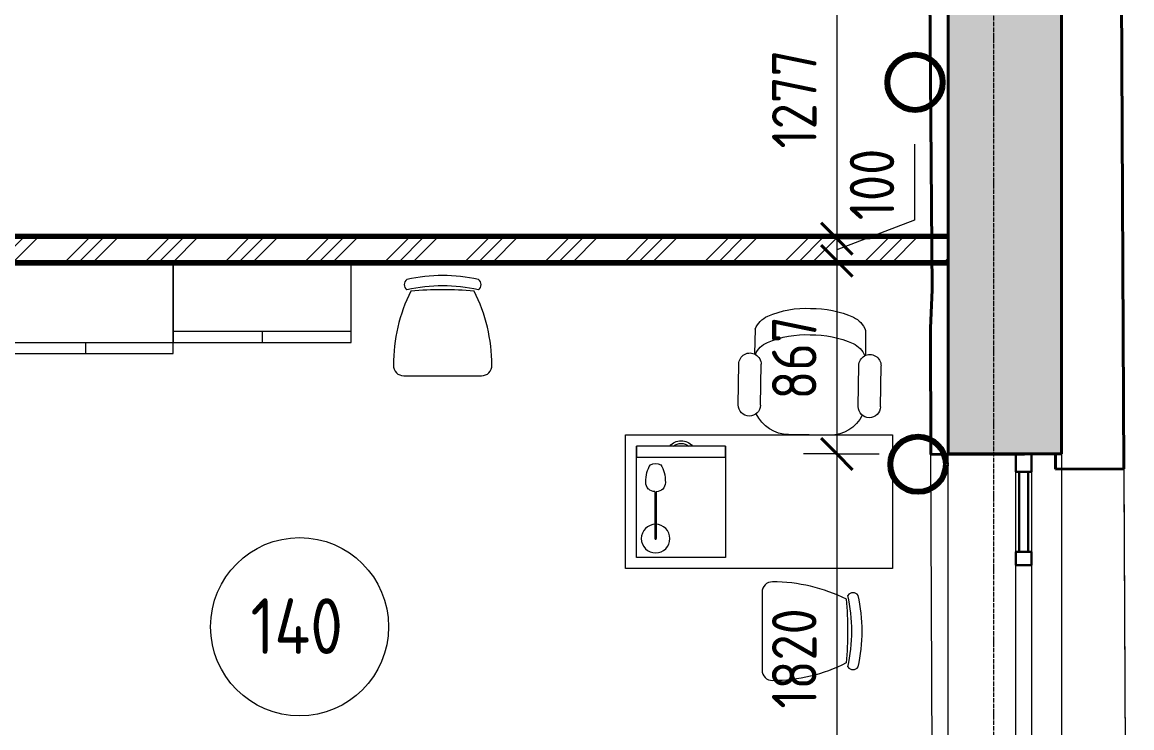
# Model space of a CAD drawing. Header units: millimetres. Extents: x -11886 to 68941, y -8130 to 45506.
# Drawn here: x 51543 to 56530, y 14505 to 17674 of the extents above; entities that cross this region are included whole.
import ezdxf

# ---------------------------------------------------------------- set-up
doc = ezdxf.new("R2010")
doc.units = ezdxf.units.MM
doc.linetypes.add('ADSK_Линия сетки', pattern=[25, 20, -2.5, 0, -2.5])
for name, color, linetype, lineweight in [('Витраж', 7, 'Continuous', 18), ('Марки помещений', 7, 'Continuous', 20), ('Оси', 7, 'Continuous', 9), ('Панели витража', 7, 'Continuous', 18), ('Размеры', 7, 'Continuous', 9), ('Размеры-100', 7, 'Continuous', 9), ('Стены', 7, 'Continuous', 18), ('Стены внутренние', 7, 'Continuous', 18), ('Стены наружные', 7, 'Continuous', 18), ('Стены штриховка', 7, 'Continuous', 18), ('стояки', 7, 'Continuous', 9)]:
    doc.layers.add(name, color=color, linetype=linetype, lineweight=lineweight)
for name, color, linetype, lineweight, true_color in [('планы со стояками отопление_dwg', 7, 'Continuous', 9, 0x767676), ('Стены разрез', 7, 'Continuous', 40, 0xbb5389), ('ТХ', 5, 'Continuous', 9, 0x0000ff), ('ТХ 1 этаж_dwg', 7, 'Continuous', 9, 0x767676)]:
    doc.layers.add(name, color=color, linetype=linetype, lineweight=lineweight, true_color=true_color)
doc.styles.add('GOST Common_1', font='GOST_Common.ttf', dxfattribs={"width": 0.9, "height": 200})
doc.styles.add('GOST Common_2', font='GOST_Common.ttf', dxfattribs={"width": 0.9, "height": 250})
doc.dimstyles.new('ADSK_Основной_2_мм_Округление_до_1_мм_1', dxfattribs={"dimscale": 304.8, "dimtxt": 201.142999, "dimasz": 0.463911, "dimexe": 0.492126, "dimexo": 0.492126, "dimgap": 0.098425, "dimtad": 1, "dimdec": 0, "dimdsep": 46, "dimtxsty": 'GOST Common_1', "dimblk1": 'OBLIQUE', "dimblk2": 'OBLIQUE', "dimsah": 1, "dimcen": 0.09, "dimdle": 0.492126, "dimazin": 2, "dimtfac": 1, "dimtdec": 4, "dimtix": 1, "dimtmove": 1, "dimatfit": 3, "dimfxl": 1, "dimtvp": 1, "dimtolj": 1, "dimtzin": 0, "dimlwd": 20, "dimlwe": 20, "dimarcsym": 2})
doc.dimstyles.new('ADSK_Основной_2_мм_Округление_до_1_мм_2', dxfattribs={"dimscale": 304.8, "dimtxt": 201.142999, "dimasz": 0.463911, "dimexe": 0.492126, "dimexo": 0.492126, "dimgap": 0.098425, "dimtad": 1, "dimdec": 0, "dimdsep": 46, "dimtxsty": 'GOST Common_1', "dimblk1": 'OBLIQUE', "dimblk2": 'OBLIQUE', "dimsah": 1, "dimcen": 0.09, "dimdle": 0.492126, "dimazin": 2, "dimtfac": 1, "dimtdec": 4, "dimtix": 1, "dimtmove": 0, "dimatfit": 3, "dimfxl": 1, "dimtvp": 1, "dimtolj": 1, "dimtzin": 0, "dimlwd": 20, "dimlwe": 20, "dimarcsym": 2})

# ---------------------------------------------------------------- blocks, each defined once
blk = doc.blocks.new('Существующие стены 1 эт - Существующие стены 1 эт-653793-01 План 1-го этажа кладочный')
at = {"layer": 'Стены', "color": 243, "true_color": 0xbb5389}
for p, q in [((56482.7, 17882.1), (56529.9, 8243.7)), ((56008.9, 15734.1), (55627.3, 15732.6)), ((55634.7, 13904.3), (55627.3, 15732.6)), ((56187.4, 15734.8), (56078.9, 15734.4)), ((56187.7, 15666.9), (56187.4, 15734.8)), ((56493.5, 15668.4), (56187.7, 15666.9)), ((56493.5, 15668.4), (56502.1, 13920.6))]:
    blk.add_line(p, q, dxfattribs=at)
at = {"layer": 'Стены разрез'}
for p, q in [((56482, 18023.4), (56493.5, 15668.4)), ((55622.5, 17832.1), (55633.1, 16471.9)), ((55633.1, 16471.9), (55625.1, 16299.5)), ((55625.1, 16299.5), (55627.3, 15732.6)), ((55627.3, 15732.6), (56047.4, 15734.3)), ((56187.4, 15734.8), (56047.4, 15734.3)), ((56187.7, 15666.9), (56187.4, 15734.8)), ((56493.5, 15668.4), (56187.7, 15666.9))]:
    blk.add_line(p, q, dxfattribs=at)
blk = doc.blocks.new('Системная панель - _AR_Стекло_40мм_привязка по центру-V145-01 План 1-го этажа кладочный')
at = {"layer": 'Панели витража', "lineweight": 30}
for p, q in [((180, 20), (-180, 20)), ((-180, 20), (-180, -20)), ((180, -20), (180, 20)), ((-180, -20), (180, -20))]:
    blk.add_line(p, q, dxfattribs=at)
blk = doc.blocks.new('Прямоугольный импост - 70х20_60мм-V147-01 План 1-го этажа кладочный')
at = {"layer": 'Витраж', "lineweight": 30}
for p, q in [((0, 35), (-80, 35)), ((-80, 35), (-80, -35)), ((0, -35), (0, 35)), ((-80, -35), (0, -35))]:
    blk.add_line(p, q, dxfattribs=at)
blk = doc.blocks.new('Прямоугольный импост - 70х60мм-1225009-01 План 1-го этажа кладочный')
at = {"layer": 'Витраж'}
for p, q in [((-6006, 9731.9), (-6006, 10091.9)), ((-5936, 10091.9), (-5936, 9731.9))]:
    blk.add_line(p, q, dxfattribs=at)
blk = doc.blocks.new('Прямоугольный импост - 70х60мм-1258614-01 План 1-го этажа кладочный')
at = {"layer": 'Витраж'}
for p, q in [((56008.9, 14394.8), (56008.9, 15234.8)), ((56078.9, 15234.8), (56078.9, 14394.8))]:
    blk.add_line(p, q, dxfattribs=at)
blk = doc.blocks.new('Прямоугольный импост - 70х60мм-V148-01 План 1-го этажа кладочный')
at = {"layer": 'Витраж', "lineweight": 30}
for p, q in [((-30, 35), (30, 35)), ((-30, -35), (-30, 35)), ((30, 35), (30, -35)), ((30, -35), (-30, -35))]:
    blk.add_line(p, q, dxfattribs=at)
blk = doc.blocks.new('планы со стояками отопление_dwg-1484427-01 План 1-го этажа кладочный')
at = {"layer": 'стояки', "color": 246, "lineweight": 80, "true_color": 0x7f001f}
for centre in [(227951.1, 173480.6), (227964.9, 171765.5)]:
    blk.add_circle(centre, 124.3, dxfattribs=at)
blk = doc.blocks.new('ТХ 1 этаж_dwg_LampDesk-2118408-01 План 1-го этажа кладочный')
at = {"layer": 'ТХ', "color": 253, "true_color": 0xa0a0a0}
for p, q in [((210.5, 3.1), (0, 3.2)), ((211, -3.2), (0, -3.2))]:
    blk.add_line(p, q, dxfattribs=at)
for radius in [64.5, 3.17]:
    blk.add_circle((0, 0), radius, dxfattribs=at)
for centre, radius, start, end in [((252, 2.5), 41.5, 90.9472, 179.0528), ((249, -187.6), 231.6, 77.9822, 89.4275), ((272, -59), 101.1, 54.2763, 75.5299), ((295.1, 0), 42.7, 327.2856, 32.7144), ((248.5, -4.7), 37.5, 177.6522, 226.5389), ((252.7, -0.7), 43.4, 226.1214, 270.9106), ((246.7, 201.9), 246.1, 271.566, 281.851), ((272, 59), 101.1, 284.4701, 305.7237)]:
    blk.add_arc(centre, radius, start, end, dxfattribs=at)
blk = doc.blocks.new('ТХ 1 этаж_dwg_КОМП-КРЕСЛО11-2118409-01 План 1-го этажа кладочный')
at = {"layer": 'ТХ', "color": 253, "true_color": 0xa0a0a0}
for p, q in [((-247.6, 19.6), (-248.3, -92.3)), ((248, 25.1), (251.2, -86.7)), ((-315.5, -322.7), (-317.6, -139)), ((-215.5, -321.6), (-217.6, -137.9)), ((223.5, -316.7), (221.5, -133)), ((323.5, -315.6), (321.5, -131.9))]:
    blk.add_line(p, q, dxfattribs=at)
at = {"layer": 'ТХ', "color": 253, "true_color": 0xa0a0a0, "flags": 128}
blk.add_lwpolyline([(-87, -451), (5.5, -450), (97.9, -449)], dxfattribs=at)
at = {"layer": 'ТХ', "color": 253, "true_color": 0xa0a0a0}
for centre, radius, start, end in [((-10.5, -321.2), 439.7, 88.6942, 114.5444), ((18.5, -320.8), 439.7, 66.7336, 92.5837), ((-150.8, -14.9), 102.8, 114.3067, 160.402), ((151.9, -11.6), 102.8, 20.8759, 66.9713), ((-9.1, -439.5), 439.7, 88.6942, 114.5444), ((19.8, -439.2), 439.7, 66.7336, 92.5837), ((-149.4, -133.3), 102.8, 114.3067, 157.5688), ((153.3, -129.9), 102.8, 23.7092, 66.9713), ((-267.6, -138.4), 50, 0.639, 180.639), ((271.5, -132.4), 50, 0.639, 180.639), ((-265.5, -322.1), 50, 180.639, 0.639), ((273.5, -316.1), 50, 180.639, 0.639), ((-88.8, -289.5), 161.5, 206.179, 270.639), ((96.1, -287.4), 161.5, 270.639, 335.099)]:
    blk.add_arc(centre, radius, start, end, dxfattribs=at)
blk = doc.blocks.new('ТХ 1 этаж_dwg_Тумба мобильная-2118411-01 План 1-го этажа кладочный')
at = {"layer": 'ТХ', "color": 253, "lineweight": 18, "true_color": 0xa0a0a0}
blk.add_line((448.2, 400), (448.2, 0), dxfattribs=at)
at = {"layer": 'ТХ', "color": 253, "lineweight": 18, "true_color": 0xa0a0a0, "flags": 128}
blk.add_lwpolyline([(500, 400), (0, 400), (0, 0), (500, 0)], dxfattribs=at)
at = {"layer": 'ТХ', "color": 253, "true_color": 0xa0a0a0, "flags": 128}
blk.add_lwpolyline([(448.2, 400), (500, 400), (500, 0), (448.2, 0)], dxfattribs=at)
at = {"layer": 'ТХ', "color": 253, "true_color": 0xa0a0a0}
for radius, start, end in [(65.8, 308.8807, 51.1193), (53.8, 321.0576, 38.9424)]:
    blk.add_arc((458.2, 200), radius, start, end, dxfattribs=at)
blk = doc.blocks.new('ТХ 1 этаж_dwg_Стол врача-2118412-01 План 1-го этажа кладочный')
at = {"layer": 'ТХ', "color": 253, "true_color": 0xa0a0a0, "flags": 128}
blk.add_lwpolyline([(56430.2, 23617), (57630.2, 23617), (57630.2, 23017), (56430.2, 23017)], close=True, dxfattribs=at)
at = {"extrusion": (0, 0, -1), "zscale": -1, "rotation": 89.99999999999889}
blk.add_blockref('ТХ 1 этаж_dwg_Тумба мобильная-2118411-01 План 1-го этажа кладочный', (-56480.2, 23067), dxfattribs=at)
blk = doc.blocks.new('ТХ 1 этаж_dwg_Стол медицинский-2118413-01 План 1-го этажа кладочный')
at = {"layer": 'ТХ', "color": 253, "true_color": 0xa0a0a0}
blk.add_line((55311.8, 12976), (55311.8, 13326.1), dxfattribs=at)
for centre, radius, start, end in [((55264.4, 12635.6), 736.5, 89.9766, 116.8789), ((55266.4, 13326.7), 45.4, 359.2519, 92.1866), ((54902.5, 13295.7), 28.1, 34.2901, 145.7096), ((55609.4, 13151.1), 747.5, 167.602, 192.3978), ((55655.8, 13151.1), 747.5, 167.602, 192.3978), ((56687.7, 13151.1), 1761.9, 175.3938, 184.6546), ((54902.5, 13006.4), 28.1, 214.2915, 325.7083), ((55261.3, 13665.2), 735.2, 243.3531, 270.2677), ((55266.4, 12975.4), 45.4, 267.8135, 0.7479)]:
    blk.add_arc(centre, radius, start, end, dxfattribs=at)
blk = doc.blocks.new('ТХ 1 этаж_dwg_Шкаф медицинский-2118414-01 План 1-го этажа кладочный')
at = {"layer": 'ТХ', "color": 253, "true_color": 0xa0a0a0}
for p, q in [((55445.9, 12630.5), (55445.9, 11830.5)), ((55445.9, 12230.5), (55495.9, 12230.5))]:
    blk.add_line(p, q, dxfattribs=at)
at = {"layer": 'ТХ', "color": 253, "true_color": 0xa0a0a0, "flags": 128}
blk.add_lwpolyline([(55145.9, 11830.5), (55145.9, 12630.5), (55495.9, 12630.5), (55495.9, 11830.5)], close=True, dxfattribs=at)
blk = doc.blocks.new('ТХ 1 этаж_dwg_Шкаф для одежды мед-2118415-01 План 1-го этажа кладочный')
at = {"layer": 'ТХ', "color": 253, "true_color": 0xa0a0a0}
for p, q in [((54612.6, 11544.8), (54612.6, 10754.8)), ((54612.6, 11149.8), (54662.6, 11149.8))]:
    blk.add_line(p, q, dxfattribs=at)
at = {"layer": 'ТХ', "color": 253, "true_color": 0xa0a0a0, "flags": 128}
blk.add_lwpolyline([(54662.6, 11544.8), (54662.6, 10754.8), (54262.6, 10754.8), (54262.6, 11544.8)], close=True, dxfattribs=at)
blk = doc.blocks.new('ТХ 1 этаж_dwg-2084881-01 План 1-го этажа кладочный')
at = {"extrusion": (0, 0, -1), "zscale": -1}
for name, p, rotation in [('ТХ 1 этаж_dwg_Шкаф для одежды мед-2118415-01 План 1-го этажа кладочный', (-180978.1, -24.2), 270), ('ТХ 1 этаж_dwg_Шкаф медицинский-2118414-01 План 1-го этажа кладочный', (-182853.8, 859), 270), ('ТХ 1 этаж_dwg_КОМП-КРЕСЛО11-2118409-01 План 1-го этажа кладочный', (-173086.9, -54602.7), 0.1107486831058022), ('ТХ 1 этаж_dwg_LampDesk-2118408-01 План 1-го этажа кладочный', (-172391, -55518.1), 89.99903363664927)]:
    blk.add_blockref(name, p, dxfattribs=dict(at, rotation=rotation))
for p, rotation in [((158283, 525), 270), ((228181, -42782.7), 180)]:
    blk.add_blockref('ТХ 1 этаж_dwg_Стол медицинский-2118413-01 План 1-го этажа кладочный', p, dxfattribs=dict(rotation=rotation))
blk.add_blockref('ТХ 1 этаж_dwg_Стол врача-2118412-01 План 1-го этажа кладочный', (115825.4, -78669.7))
blk = doc.blocks.new('ADSK_Марка_Помещение_ОдноЗначение - Номер-247393-01 План 1-го этажа кладочный')
at = {"layer": 'Марки помещений'}
blk.add_circle((0, 0), 4, dxfattribs=at)
blk = doc.blocks.new('DIMBLOCK519-01 План 1-го этажа кладочный')
at = {"layer": 'Размеры-100', "lineweight": 40, "transparency": 16777216}
for p, q in [((55204.3, 17978.5), (55133.6, 18049.2)), ((55204.3, 17978.5), (55275, 17907.8)), ((55204.3, 16701.8), (55133.6, 16772.5)), ((55204.3, 16701.8), (55275, 16631.1))]:
    blk.add_line(p, q, dxfattribs=at)
at = {"layer": 'Размеры-100', "lineweight": 20, "transparency": 16777216}
for p, q in [((55204.3, 17978.5), (55054.3, 17978.5)), ((55204.3, 17978.5), (55204.3, 16701.8)), ((55204.3, 17978.5), (55393.9, 17978.5)), ((55204.3, 16701.8), (55154.3, 16701.8)), ((55204.3, 16701.8), (55354.3, 16701.8))]:
    blk.add_line(p, q, dxfattribs=at)
at = {"layer": 'Размеры-100', "color": 0, "lineweight": 20, "transparency": 16777216, "insert": (54913, 17106.6), "char_height": 200, "width": 560.473, "attachment_point": 1, "rotation": 90, "line_spacing_factor": 1.022761, "style": 'GOST Common_1'}
blk.add_mtext('1277', dxfattribs=at)
blk = doc.blocks.new('_Oblique')
at = {"color": 0, "linetype": 'ByBlock', "lineweight": -2}
blk.add_line((-0.5, -0.5), (0.5, 0.5), dxfattribs=at)
blk = doc.blocks.new('DIMBLOCK520-01 План 1-го этажа кладочный')
at = {"layer": 'Размеры-100', "lineweight": 20, "transparency": 16777216}
for p, q in [((55553.7, 17125.2), (55553.7, 16784.3)), ((55553.7, 16784.3), (55204.3, 16651.8)), ((55204.3, 16701.8), (55154.3, 16701.8)), ((55204.3, 16701.8), (55204.3, 16601.8)), ((55204.3, 16701.8), (55354.3, 16701.8)), ((55204.3, 16601.8), (55154.3, 16601.8)), ((55204.3, 16601.8), (55354.3, 16601.8))]:
    blk.add_line(p, q, dxfattribs=at)
at = {"layer": 'Размеры-100', "lineweight": 40, "transparency": 16777216}
for p, q in [((55204.3, 16701.8), (55133.6, 16772.5)), ((55204.3, 16601.8), (55133.6, 16672.5)), ((55204.3, 16701.8), (55275, 16631.1)), ((55204.3, 16601.8), (55275, 16531.1))]:
    blk.add_line(p, q, dxfattribs=at)
at = {"layer": 'Размеры-100', "color": 0, "lineweight": 20, "transparency": 16777216, "insert": (55262.3, 16784.3), "char_height": 200, "width": 409.104, "attachment_point": 1, "rotation": 90, "line_spacing_factor": 1.022761, "style": 'GOST Common_1'}
blk.add_mtext('100', dxfattribs=at)
blk = doc.blocks.new('DIMBLOCK521-01 План 1-го этажа кладочный')
at = {"layer": 'Размеры-100', "lineweight": 40, "transparency": 16777216}
for p, q in [((55204.3, 16601.8), (55133.6, 16672.5)), ((55204.3, 16601.8), (55275, 16531.1)), ((55204.3, 15734.8), (55133.6, 15805.5)), ((55204.3, 15734.8), (55275, 15664.1))]:
    blk.add_line(p, q, dxfattribs=at)
at = {"layer": 'Размеры-100', "lineweight": 20, "transparency": 16777216}
for p, q in [((55204.3, 16601.8), (55154.3, 16601.8)), ((55204.3, 16601.8), (55204.3, 15734.8)), ((55204.3, 16601.8), (55354.3, 16601.8)), ((55204.3, 15734.8), (55054.3, 15734.8)), ((55204.3, 15734.8), (55393.9, 15734.8))]:
    blk.add_line(p, q, dxfattribs=at)
at = {"layer": 'Размеры-100', "color": 0, "lineweight": 20, "transparency": 16777216, "insert": (54913, 15979.1), "char_height": 200, "width": 454.106, "attachment_point": 1, "rotation": 90, "line_spacing_factor": 1.022761, "style": 'GOST Common_1'}
blk.add_mtext('867', dxfattribs=at)
blk = doc.blocks.new('DIMBLOCK522-01 План 1-го этажа кладочный')
at = {"layer": 'Размеры-100', "lineweight": 40, "transparency": 16777216}
for p, q in [((55204.3, 15734.8), (55133.6, 15805.5)), ((55204.3, 15734.8), (55275, 15664.1)), ((55204.3, 13914.8), (55133.6, 13985.5)), ((55204.3, 13914.8), (55275, 13844.1))]:
    blk.add_line(p, q, dxfattribs=at)
at = {"layer": 'Размеры-100', "lineweight": 20, "transparency": 16777216}
for p, q in [((55204.3, 15734.8), (55054.3, 15734.8)), ((55204.3, 15734.8), (55204.3, 13914.8)), ((55204.3, 15734.8), (55393.9, 15734.8)), ((55204.3, 13914.8), (55054.3, 13914.8)), ((55204.3, 13914.8), (55393.9, 13914.8))]:
    blk.add_line(p, q, dxfattribs=at)
at = {"layer": 'Размеры-100', "color": 0, "lineweight": 20, "transparency": 16777216, "insert": (54913, 14591.3), "char_height": 200, "width": 560.473, "attachment_point": 1, "rotation": 90, "line_spacing_factor": 1.022761, "style": 'GOST Common_1'}
blk.add_mtext('1820', dxfattribs=at)

msp = doc.modelspace()

# ---------------------------------------------------------------- hatches: boundary and pattern name
at = {"layer": 'Стены внутренние', "lineweight": 9}
h = msp.add_hatch(dxfattribs=at)
h.set_pattern_fill('FP_3', color=256, style=0, pattern_type=2)
h.set_pattern_definition([(45, (0, 0), (-179.6051, 179.6051), []), (45, (63.5, 0), (0, 359.2102), []), (45, (-63.5, 0), (0, 359.2102), [])])
h.paths.add_polyline_path([(55413.9, 16601.8), (55703.9, 16601.8), (55703.9, 16701.8), (49741.7, 16701.8), (49741.9, 16601.8), (54554.2, 16601.8)])
at = {"layer": 'Стены наружные', "true_color": 0xc0c0c0}
h = msp.add_hatch(color=9, dxfattribs=at)
h.paths.add_polyline_path([(55830.6, 9042.3), (56213.9, 9042.3), (56213.9, 9536.3), (55703.9, 9536.3), (55703.9, 9042.3), (55811, 9042.3)])
h.paths.add_polyline_path([(56205.1, 11356.3), (56213.9, 11356.3), (56213.9, 13914.8), (55703.9, 13914.8), (55703.9, 11356.3), (55830.6, 11356.3)])
h.paths.add_polyline_path([(55840, 15734.8), (56213.9, 15734.8), (56213.9, 17978.5), (55703.9, 17978.5), (55703.9, 15734.8)])
h.paths.add_polyline_path([(56213.9, 19798.5), (56213.9, 20861.2), (55703.9, 20863.5), (55703.9, 19798.5), (56181.5, 19798.5)])

# ---------------------------------------------------------------- linework, layer by layer
at = {"layer": 'Оси', "linetype": 'ADSK_Линия сетки'}
msp.add_line((55909.9, -4984.8), (55909.9, 44534.8), dxfattribs=at)
at = {"layer": 'Стены внутренние', "lineweight": 40}
for p, q in [((55703.9, 16716.8), (49741.7, 16716.8)), ((55703.9, 16586.8), (55703.9, 16716.8)), ((49741.9, 16586.8), (55703.9, 16586.8))]:
    msp.add_line(p, q, dxfattribs=at)
at = {"layer": 'Стены наружные', "lineweight": 40}
for p, q in [((55703.9, 17978.5), (55703.9, 16716.8)), ((56213.9, 15734.8), (56213.9, 17978.5)), ((55703.9, 16586.8), (55703.9, 15734.8)), ((55703.9, 15734.8), (56213.9, 15734.8))]:
    msp.add_line(p, q, dxfattribs=at)
at = {"layer": 'Стены наружные'}
for p, q in [((55703.9, 13914.8), (55703.9, 15734.8)), ((56213.9, 15734.8), (56213.9, 13914.8))]:
    msp.add_line(p, q, dxfattribs=at)
at = {"layer": 'Стены штриховка'}
for p, q in [((55703.9, 16707.8), (49741.7, 16707.8)), ((55703.9, 16701.8), (49741.7, 16701.8)), ((55703.9, 16601.8), (49741.9, 16601.8)), ((55703.9, 16595.8), (49741.9, 16595.8))]:
    msp.add_line(p, q, dxfattribs=at)

# ---------------------------------------------------------------- block references
at = {"layer": 'Витраж'}
for name, p, rotation in [('Прямоугольный импост - 70х20_60мм-V147-01 План 1-го этажа кладочный', (56043.9, 15734.8), 90.00000000000031), ('Прямоугольный импост - 70х60мм-1225009-01 План 1-го этажа кладочный', (50072.9, 25386.8), 180)]:
    msp.add_blockref(name, p, dxfattribs=dict(at, rotation=rotation))
at = {"layer": 'Витраж', "extrusion": (0, 0, -1), "rotation": 269.9999999999997}
msp.add_blockref('Прямоугольный импост - 70х60мм-V148-01 План 1-го этажа кладочный', (-56043.9, 15264.8), dxfattribs=at)
at = {"layer": 'Витраж'}
msp.add_blockref('Прямоугольный импост - 70х60мм-1258614-01 План 1-го этажа кладочный', (0, 0), dxfattribs=at)
at = {"layer": 'Марки помещений', "xscale": 99.99999999999993, "yscale": 99.99999999999993, "zscale": 99.99999999999993}
msp.add_blockref('ADSK_Марка_Помещение_ОдноЗначение - Номер-247393-01 План 1-го этажа кладочный', (52790.1, 14958.9), dxfattribs=at)
at = {"layer": 'Панели витража', "rotation": 270.0000000000003}
msp.add_blockref('Системная панель - _AR_Стекло_40мм_привязка по центру-V145-01 План 1-го этажа кладочный', (56043.9, 15474.8), dxfattribs=at)
at = {"layer": 'планы со стояками отопление_dwg', "color": 6, "true_color": 0xff00ff}
msp.add_blockref('планы со стояками отопление_dwg-1484427-01 План 1-го этажа кладочный', (-172395.5, -156077), dxfattribs=at)
at = {"layer": 'Стены разрез'}
msp.add_blockref('Существующие стены 1 эт - Существующие стены 1 эт-653793-01 План 1-го этажа кладочный', (0, 0), dxfattribs=at)
at = {"layer": 'ТХ 1 этаж_dwg', "color": 253, "true_color": 0xa0a0a0}
msp.add_blockref('ТХ 1 этаж_dwg-2084881-01 План 1-го этажа кладочный', (-118001.2, 70872.8), dxfattribs=at)

# ---------------------------------------------------------------- texts
at = {"layer": 'Марки помещений', "lineweight": 9, "insert": (52569.1, 15086.6), "char_height": 250, "width": 548.354, "attachment_point": 1, "style": 'GOST Common_2'}
msp.add_mtext('140', dxfattribs=at)

# ---------------------------------------------------------------- dimensions: what is measured, and where the dimension line sits
at = {"layer": 'Размеры', "lineweight": 20}
for base, p1, p2, override, picture, middle in [((55204.3, 16701.8), (55543.9, 17978.5), (55304.3, 16701.8), {"dimpost": '<>', "dimfxl": 1299.039769}, 'DIMBLOCK519-01 План 1-го этажа кладочный', (55074.3, 17340.2)), ((55204.3, 15734.8), (55304.3, 16601.8), (55543.9, 15734.8), {"dimpost": '<>', "dimfxl": 899.455484}, 'DIMBLOCK521-01 План 1-го этажа кладочный', (55074.3, 16168.3)), ((55204.3, 13914.8), (55543.9, 15734.8), (55543.9, 13914.8), {"dimpost": '<>', "dimfxl": 1820}, 'DIMBLOCK522-01 План 1-го этажа кладочный', (55074.3, 14824.8))]:
    dim = msp.add_linear_dim(base=base, p1=p1, p2=p2, angle=90, dimstyle='ADSK_Основной_2_мм_Округление_до_1_мм_2', override=override, dxfattribs=at)
    dim.commit()
    dim.dimension.update_dxf_attribs({"geometry": picture, "text_midpoint": middle})
dim = msp.add_linear_dim(base=(55204.3, 16601.8), p1=(55304.3, 16701.8), p2=(55304.3, 16601.8), angle=90, dimstyle='ADSK_Основной_2_мм_Округление_до_1_мм_1', override={"dimpost": '<>', "dimfxl": 100}, dxfattribs=at)
dim.commit()
dim.dimension.update_dxf_attribs({"geometry": 'DIMBLOCK520-01 План 1-го этажа кладочный', "text_midpoint": (55395.7, 16988.8), "dimtype": 160, "text_rotation": 90})

doc.saveas('drawing.dxf')
